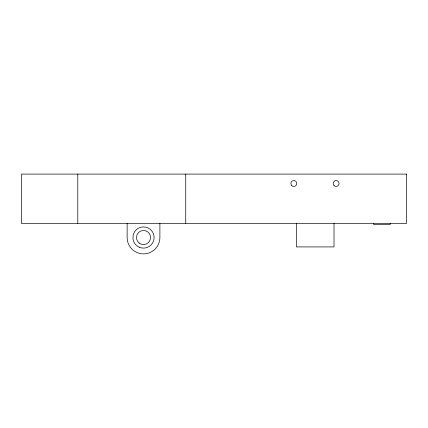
<?xml version="1.0" encoding="UTF-8"?>
<svg xmlns="http://www.w3.org/2000/svg" width="428" height="428" viewBox="0 0 428 428"><rect width="100%" height="100%" fill="white"/><g stroke="black" fill="none" stroke-linecap="round" stroke-linejoin="round"><path stroke-width="0.64" d="M390.154 223.427L390.154 224.604L373.708 224.604L373.708 223.427M334.017 223.427L334.017 246.924L296.46 246.924L296.46 223.427M185.747 174.089L185.747 223.427M159.901 223.427L159.901 237.524A16.387 16.387 0 0 1 143.514 253.911A16.387 16.387 0 0 1 127.127 237.524L127.127 223.427M77.789 174.089L77.789 223.427M406.6 174.089L21.4 174.089L21.4 223.427L406.6 223.427L406.6 174.089M139.458 247.32L137.062 245.94A10.604 10.604 0 0 1 133.001 238.91L133.001 236.144A10.604 10.604 0 0 1 154.026 236.144L154.026 238.91A10.604 10.604 0 0 1 139.458 247.32M291.746 185.565A2.937 2.937 0 0 0 296.658 184.249A2.937 2.937 0 0 0 293.062 180.648A2.937 2.937 0 0 0 291.746 185.565M334.038 185.565A2.937 2.937 0 0 0 338.949 184.249A2.937 2.937 0 0 0 335.354 180.648A2.937 2.937 0 0 0 334.038 185.565M139.223 243.115A7.046 7.046 0 0 0 150.501 238.444A7.046 7.046 0 0 0 140.817 231.013A7.046 7.046 0 0 0 139.223 243.115"/></g></svg>
